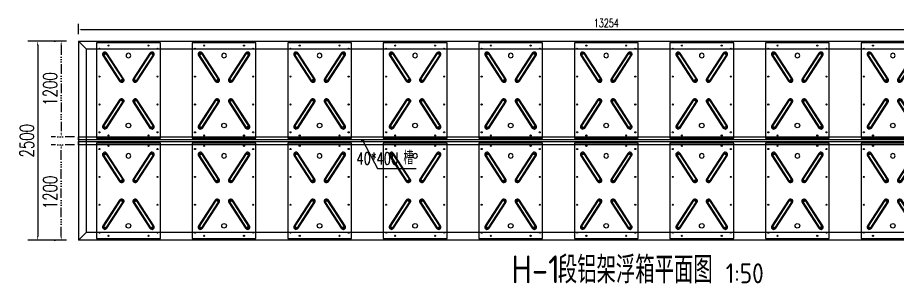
# Model space of a CAD drawing. Extents: x -89702 to 926017, y -610001 to -56924.
# Drawn here: x 139317 to 150366, y -518884 to -515544 of the extents above; entities that cross this region are included whole.
import ezdxf

# ---------------------------------------------------------------- set-up
doc = ezdxf.new("R2010")
doc.units = 0
doc.header["$LTSCALE"] = 10
doc.header["$MEASUREMENT"] = 0
doc.linetypes.add('ACAD_ISO14W100', pattern=[24, 12, -3, 0, -3, 0, -3, 0, -3])
for name, color, linetype in [('DIM_LEAD', 3, 'Continuous'), ('PUB_DIM', 3, 'Continuous'), ('PUB_TEXT', 7, 'Continuous'), ('W-FLOAT_BOWL浮筒', 253, 'Continuous'), ('W-STEEL_FRAME钢架', 3, 'Continuous'), ('浮箱U槽', 5, 'Continuous')]:
    doc.layers.add(name, color=color, linetype=linetype)
doc.styles.add('_TCH_DIM', font='SIMPLEX', dxfattribs={"bigfont": 'GBCBIG'})
doc.styles.get("Standard").update_dxf_attribs({"font": 'gbenor.shx', "bigfont": 'gbcbig.shx'})
doc.styles.add('STANDARD_T3', font='simplex.shx', dxfattribs={"width": 0.7, "bigfont": 'gbcbig.shx'})
doc.dimstyles.new('W&&30', dxfattribs={"dimtxt": 105, "dimasz": 30, "dimexe": 75, "dimexo": 90, "dimgap": 30, "dimtad": 1, "dimdec": 0, "dimzin": 0, "dimdsep": 46, "dimtxsty": 'STANDARD_T3', "dimcen": 0.09, "dimclrd": 1, "dimclre": 1, "dimclrt": 7, "dimazin": 2, "dimtfac": 1, "dimtdec": 0, "dimtix": 1, "dimtmove": 2, "dimatfit": 3, "dimfxl": 0, "dimtolj": 1, "dimtzin": 0, "dimarcsym": 0})
doc.dimstyles.new('W&&50', dxfattribs={"dimtxt": 175, "dimasz": 50, "dimexe": 125, "dimexo": 150, "dimgap": 50, "dimtad": 1, "dimdec": 0, "dimzin": 0, "dimdsep": 46, "dimtxsty": 'STANDARD_T3', "dimcen": 0.09, "dimclrd": 1, "dimclre": 1, "dimclrt": 7, "dimazin": 2, "dimtfac": 1, "dimtdec": 0, "dimtix": 1, "dimtmove": 2, "dimatfit": 3, "dimfxl": 0, "dimtolj": 1, "dimtzin": 0, "dimarcsym": 0})

# ---------------------------------------------------------------- blocks, each defined once
blk = doc.blocks.new('*D848')
at = {"layer": 'Defpoints', "color": 0, "linetype": 'ACAD_ISO14W100', "transparency": 16777216}
for p in [(140083, -515841), (139865, -517041), (140183, -517041)]:
    blk.add_point(p, dxfattribs=at)
at = {"layer": 'PUB_DIM', "color": 1, "linetype": 'ACAD_ISO14W100', "lineweight": -2, "transparency": 16777216}
for p, q in [((139933, -515841), (139740, -515841)), ((139865, -515891), (139865, -516991)), ((140033, -517041), (139740, -517041))]:
    blk.add_line(p, q, dxfattribs=at)
at = {"layer": 'PUB_DIM', "color": 1, "linetype": 'ACAD_ISO14W100', "transparency": 16777216}
for points in [[(139856, -515891), (139873, -515891), (139865, -515841)], [(139856, -516991), (139873, -516991), (139865, -517041)]]:
    blk.add_solid(points, dxfattribs=at)
at = {"layer": 'PUB_DIM', "color": 7, "linetype": 'ACAD_ISO14W100', "transparency": 16777216, "insert": (139727, -516441), "char_height": 175, "attachment_point": 5, "rotation": 90, "style": 'STANDARD_T3'}
blk.add_mtext('\\A1;1200', dxfattribs=at)
blk = doc.blocks.new('*D849')
at = {"layer": 'Defpoints', "color": 0, "linetype": 'ACAD_ISO14W100', "transparency": 16777216}
for p in [(139865, -517141), (140183, -517141), (140083, -518341)]:
    blk.add_point(p, dxfattribs=at)
at = {"layer": 'PUB_DIM', "color": 1, "linetype": 'ACAD_ISO14W100', "lineweight": -2, "transparency": 16777216}
for p, q in [((140033, -517141), (139740, -517141)), ((139865, -518291), (139865, -517191)), ((139933, -518341), (139740, -518341))]:
    blk.add_line(p, q, dxfattribs=at)
at = {"layer": 'PUB_DIM', "color": 1, "linetype": 'ACAD_ISO14W100', "transparency": 16777216}
for points in [[(139856, -517191), (139873, -517191), (139865, -517141)], [(139856, -518291), (139873, -518291), (139865, -518341)]]:
    blk.add_solid(points, dxfattribs=at)
at = {"layer": 'PUB_DIM', "color": 7, "linetype": 'ACAD_ISO14W100', "transparency": 16777216, "insert": (139727, -517741), "char_height": 175, "attachment_point": 5, "rotation": 90, "style": 'STANDARD_T3'}
blk.add_mtext('\\A1;1200', dxfattribs=at)
blk = doc.blocks.new('*D857')
at = {"layer": 'Defpoints', "color": 0, "transparency": 16777216}
for p in [(140083, -515696), (140083, -515841), (153336, -515841)]:
    blk.add_point(p, dxfattribs=at)
at = {"layer": 'W-STEEL_FRAME钢架', "color": 1, "lineweight": -2, "transparency": 16777216}
for p, q in [((140083, -515751), (140083, -515621)), ((153336, -515751), (153336, -515621)), ((153306, -515696), (140113, -515696))]:
    blk.add_line(p, q, dxfattribs=at)
at = {"layer": 'W-STEEL_FRAME钢架', "color": 1, "transparency": 16777216}
for points in [[(140113, -515691), (140113, -515701), (140083, -515696)], [(153306, -515691), (153306, -515701), (153336, -515696)]]:
    blk.add_solid(points, dxfattribs=at)
at = {"layer": 'W-STEEL_FRAME钢架', "color": 7, "transparency": 16777216, "insert": (146710, -515613), "char_height": 105, "attachment_point": 5, "style": 'STANDARD_T3'}
blk.add_mtext('\\A1;13254', dxfattribs=at)
blk = doc.blocks.new('*D897')
at = {"layer": 'Defpoints', "color": 0, "transparency": 16777216}
for p in [(140083, -515841), (139570, -518341), (140083, -518341)]:
    blk.add_point(p, dxfattribs=at)
at = {"layer": 'W-STEEL_FRAME钢架', "color": 1, "lineweight": -2, "transparency": 16777216}
for p, q in [((139933, -515841), (139445, -515841)), ((139570, -515891), (139570, -518291)), ((139933, -518341), (139445, -518341))]:
    blk.add_line(p, q, dxfattribs=at)
at = {"layer": 'W-STEEL_FRAME钢架', "color": 1, "transparency": 16777216}
for points in [[(139561, -515891), (139578, -515891), (139570, -515841)], [(139561, -518291), (139578, -518291), (139570, -518341)]]:
    blk.add_solid(points, dxfattribs=at)
at = {"layer": 'W-STEEL_FRAME钢架', "color": 7, "transparency": 16777216, "insert": (139432, -517091), "char_height": 175, "attachment_point": 5, "rotation": 90, "style": 'STANDARD_T3'}
blk.add_mtext('\\A1;2500', dxfattribs=at)
blk = doc.blocks.new('fx1200')
for p, q in [((1200, 276), (0, 276)), ((0, 276), (0, -524)), ((1200, -524), (1200, 276)), ((121, 187), (116, 177)), ((116, 177), (118, 165)), ((118, 165), (121, 155)), ((128, 196), (121, 187)), ((121, 155), (129, 147)), ((126, 172), (129, 182)), ((128, 162), (126, 172)), ((139, 201), (128, 196)), ((134, 155), (128, 162)), ((129, 182), (136, 190)), ((129, 172), (131, 180)), ((131, 164), (129, 172)), ((137, 159), (129, 147)), ((129, 147), (453, -63)), ((131, 180), (137, 187)), ((137, 159), (131, 164)), ((134, 155), (458, -56)), ((136, 190), (145, 192)), ((137, 187), (145, 189)), ((153, 185), (137, 159)), ((461, -53), (137, 159)), ((150, 201), (139, 201)), ((145, 192), (155, 189)), ((145, 189), (153, 185)), ((159, 197), (150, 201)), ((159, 197), (153, 185)), ((153, 185), (477, -24)), ((478, -21), (155, 189)), ((483, -12), (159, 197)), ((1041, 197), (717, -12)), ((1045, 189), (722, -21)), ((723, -24), (1047, 185)), ((1064, 159), (741, -53)), ((742, -56), (1066, 155)), ((747, -63), (1071, 147)), ((1052, 201), (1041, 197)), ((1047, 185), (1041, 197)), ((1045, 189), (1055, 192)), ((1047, 185), (1055, 189)), ((1047, 185), (1064, 159)), ((1063, 201), (1052, 201)), ((1055, 192), (1064, 190)), ((1055, 189), (1063, 187)), ((1072, 196), (1063, 201)), ((1063, 187), (1069, 180)), ((1064, 190), (1072, 182)), ((1069, 164), (1064, 159)), ((1064, 159), (1071, 147)), ((1072, 162), (1066, 155)), ((1069, 180), (1071, 172)), ((1071, 172), (1069, 164)), ((1071, 147), (1079, 155)), ((1080, 187), (1072, 196)), ((1072, 182), (1076, 172)), ((1076, 172), (1072, 162)), ((1079, 155), (1084, 165)), ((1084, 177), (1080, 187)), ((1084, 165), (1084, 177)), ((134, -113), (140, -103)), ((140, -103), (150, -96)), ((150, -96), (161, -95)), ((161, -95), (171, -96)), ((171, -96), (180, -103)), ((180, -103), (187, -113)), ((461, -53), (453, -63)), ((453, -63), (464, -68)), ((467, -59), (458, -56)), ((461, -53), (477, -24)), ((469, -54), (461, -53)), ((464, -68), (475, -68)), ((478, -56), (467, -59)), ((475, -53), (469, -54)), ((482, -48), (475, -53)), ((475, -68), (485, -63)), ((483, -12), (477, -24)), ((477, -24), (482, -31)), ((478, -21), (485, -29)), ((485, -49), (478, -56)), ((482, -31), (485, -39)), ((485, -39), (482, -48)), ((491, -21), (483, -12)), ((485, -29), (488, -39)), ((488, -39), (485, -49)), ((485, -63), (493, -54)), ((496, -31), (491, -21)), ((493, -54), (496, -43)), ((496, -43), (496, -31)), ((709, -21), (704, -31)), ((704, -31), (704, -43)), ((704, -43), (707, -54)), ((707, -54), (715, -63)), ((717, -12), (709, -21)), ((712, -39), (715, -29)), ((715, -49), (712, -39)), ((715, -29), (722, -21)), ((723, -56), (715, -49)), ((715, -63), (725, -68)), ((717, -12), (723, -24)), ((717, -39), (718, -31)), ((718, -48), (717, -39)), ((718, -31), (723, -24)), ((725, -53), (718, -48)), ((741, -53), (723, -24)), ((733, -59), (723, -56)), ((733, -54), (725, -53)), ((725, -68), (736, -68)), ((741, -53), (733, -54)), ((742, -56), (733, -59)), ((736, -68), (747, -63)), ((741, -53), (747, -63)), ((1020, -103), (1015, -113)), ((1029, -96), (1020, -103)), ((1041, -95), (1029, -96)), ((1050, -96), (1041, -95)), ((1060, -103), (1050, -96)), ((1066, -113), (1060, -103)), ((453, -184), (129, -393)), ((132, -123), (134, -113)), ((134, -135), (132, -123)), ((140, -145), (134, -135)), ((458, -192), (134, -402)), ((137, -405), (461, -195)), ((150, -150), (140, -145)), ((161, -153), (150, -150)), ((171, -150), (161, -153)), ((180, -145), (171, -150)), ((187, -135), (180, -145)), ((187, -113), (188, -123)), ((188, -123), (187, -135)), ((464, -180), (453, -184)), ((453, -184), (461, -195)), ((458, -192), (467, -189)), ((461, -195), (469, -192)), ((461, -195), (477, -222)), ((475, -180), (464, -180)), ((467, -189), (478, -190)), ((469, -192), (475, -194)), ((485, -185), (475, -180)), ((475, -194), (482, -200)), ((482, -217), (477, -222)), ((478, -190), (485, -199)), ((485, -219), (478, -225)), ((482, -200), (485, -209)), ((485, -209), (482, -217)), ((493, -194), (485, -185)), ((485, -199), (488, -209)), ((488, -209), (485, -219)), ((491, -225), (496, -215)), ((496, -204), (493, -194)), ((496, -215), (496, -204)), ((707, -194), (704, -204)), ((704, -204), (704, -215)), ((704, -215), (709, -225)), ((715, -185), (707, -194)), ((712, -209), (715, -199)), ((715, -219), (712, -209)), ((725, -180), (715, -185)), ((715, -199), (723, -190)), ((722, -225), (715, -219)), ((717, -209), (718, -200)), ((718, -217), (717, -209)), ((718, -200), (725, -194)), ((723, -222), (718, -217)), ((723, -190), (733, -189)), ((741, -195), (723, -222)), ((736, -180), (725, -180)), ((725, -194), (733, -192)), ((733, -189), (742, -192)), ((733, -192), (741, -195)), ((747, -184), (736, -180)), ((747, -184), (741, -195)), ((741, -195), (1064, -405)), ((1066, -402), (742, -192)), ((1071, -393), (747, -184)), ((1015, -113), (1012, -123)), ((1012, -123), (1015, -135)), ((1015, -135), (1020, -145)), ((1020, -145), (1029, -150)), ((1029, -150), (1041, -153)), ((1041, -153), (1050, -150)), ((1050, -150), (1060, -145)), ((1060, -145), (1066, -135)), ((1068, -123), (1066, -113)), ((1066, -135), (1068, -123)), ((477, -222), (153, -433)), ((155, -437), (478, -225)), ((159, -443), (483, -234)), ((477, -222), (483, -234)), ((483, -234), (491, -225)), ((709, -225), (717, -234)), ((723, -222), (717, -234)), ((717, -234), (1041, -443)), ((722, -225), (1045, -437)), ((1047, -433), (723, -222)), ((118, -412), (116, -423)), ((116, -423), (121, -435)), ((121, -402), (118, -412)), ((129, -393), (121, -402)), ((121, -435), (128, -443)), ((126, -420), (128, -410)), ((129, -430), (126, -420)), ((128, -410), (134, -402)), ((129, -393), (137, -405)), ((129, -420), (131, -412)), ((131, -428), (129, -420)), ((136, -437), (129, -430)), ((131, -412), (137, -405)), ((137, -433), (131, -428)), ((145, -438), (136, -437)), ((153, -433), (137, -405)), ((145, -435), (137, -433)), ((153, -433), (145, -435)), ((155, -437), (145, -438)), ((153, -433), (159, -443)), ((1041, -443), (1047, -433)), ((1055, -438), (1045, -437)), ((1047, -433), (1064, -405)), ((1055, -435), (1047, -433)), ((1063, -433), (1055, -435)), ((1064, -437), (1055, -438)), ((1069, -428), (1063, -433)), ((1071, -393), (1064, -405)), ((1064, -405), (1069, -412)), ((1072, -430), (1064, -437)), ((1066, -402), (1072, -410)), ((1069, -412), (1071, -420)), ((1071, -420), (1069, -428)), ((1079, -402), (1071, -393)), ((1072, -410), (1076, -420)), ((1076, -420), (1072, -430)), ((1072, -443), (1080, -435)), ((1084, -412), (1079, -402)), ((1080, -435), (1084, -423)), ((1084, -423), (1084, -412)), ((0, -524), (1200, -524)), ((128, -443), (139, -448)), ((139, -448), (150, -448)), ((150, -448), (159, -443)), ((1041, -443), (1052, -448)), ((1052, -448), (1063, -448)), ((1063, -448), (1072, -443))]:
    blk.add_line(p, q)
for centre in [(75, 241), (425, 241), (775, 241), (1125, 241), (35, 126), (1165, 126), (35, -374), (1165, -374), (75, -489), (425, -489), (775, -489), (1125, -489)]:
    blk.add_circle(centre, 7)
blk = doc.blocks.new('*U819')
at = {"layer": 'W-FLOAT_BOWL浮筒', "rotation": 90.00000000101699}
for p in [(-124, 30), (-124, -1230)]:
    blk.add_blockref('fx1200', p, dxfattribs=at)
blk = doc.blocks.new('*U820')
at = {"layer": 'W-FLOAT_BOWL浮筒', "color": 0, "linetype": 'ByBlock', "lineweight": -2, "transparency": 16777216}
for p in [(0, 0), (1200, 0), (2400, 0), (3600, 0), (4800, 0), (6000, 0), (7200, 0), (8400, 0), (9600, 0), (10800, 0), (12000, 0)]:
    blk.add_blockref('*U819', p, dxfattribs=at)

msp = doc.modelspace()

# ---------------------------------------------------------------- linework, layer by layer
at = {"color": 3}
msp.add_lwpolyline([(153336.4, -515941), (140182.8, -515941), (140082.8, -515841), (153336.4, -515841), (153336.4, -515941)], dxfattribs=at)
msp.add_lwpolyline([(140182.8, -518241), (153336.4, -518241), (153336.4, -518341), (140082.8, -518341)], close=True, dxfattribs=at)
at = {"layer": 'DIM_LEAD'}
for p, q in [((143650.9, -517093.3), (143837.1, -517441.4)), ((143837.1, -517441.4), (144321.6, -517441.4))]:
    msp.add_line(p, q, dxfattribs=at)
at = {"layer": 'DIM_LEAD', "const_width": 20}
msp.add_lwpolyline([(143646.2, -517084.5, 1), (143655.6, -517102.2, 1)], format="xyb", close=True, dxfattribs=at)
at = {"layer": 'W-STEEL_FRAME钢架'}
msp.add_lwpolyline([(140082.8, -518341), (140182.8, -518241), (140182.8, -515941), (140082.8, -515841)], close=True, dxfattribs=at)
at = {"layer": '浮箱U槽', "linetype": 'ByBlock'}
for points in [[(153318.8, -517081), (140082.8, -517081), (140082.8, -517041), (153318.8, -517041)], [(153318.8, -517141), (140082.8, -517141), (140082.8, -517101), (153318.8, -517101)]]:
    msp.add_lwpolyline(points, close=True, dxfattribs=at)

# ---------------------------------------------------------------- block references
at = {"layer": 'W-FLOAT_BOWL浮筒', "color": 4, "linetype": 'ACAD_ISO14W100'}
msp.add_blockref('*U820', (140709.9, -517090.6), dxfattribs=at)

# ---------------------------------------------------------------- texts
at = {"layer": 'PUB_TEXT', "color": 7, "style": '_TCH_DIM', "width": 0.705882}
msp.add_text('40*40U', height=148.75, dxfattribs=at).set_placement((143573, -517388.9))
at = {"layer": 'PUB_TEXT', "color": 7, "style": '_TCH_DIM'}
msp.add_text('槽', height=168.8, dxfattribs=at).set_placement((144163, -517388.9))
at = {"layer": 'PUB_TEXT', "color": 7}
for s, height, p in [('段铝架浮箱平面图', 337.59, (146101.7, -518882)), ('H-1', 350, (145518.4, -518882)), ('1:50', 250, (148210.7, -518882))]:
    msp.add_text(s, height=height, dxfattribs=at).set_placement(p)

# ---------------------------------------------------------------- dimensions: what is measured, and where the dimension line sits
at = {"layer": 'PUB_DIM', "color": 1, "linetype": 'ACAD_ISO14W100'}
for base, p1, p2, picture, middle in [((139864.6, -517041), (140082.8, -515841), (140182.8, -517041), '*D848', (139727.1, -516441)), ((139864.6, -517141), (140082.8, -518341), (140182.8, -517141), '*D849', (139727.1, -517741))]:
    dim = msp.add_linear_dim(base=base, p1=p1, p2=p2, angle=90, dimstyle='W&&50', dxfattribs=at)
    dim.commit()
    dim.dimension.update_dxf_attribs({"geometry": picture, "text_midpoint": middle})
at = {"layer": 'W-STEEL_FRAME钢架'}
dim = msp.add_linear_dim(base=(140082.8, -515695.6), p1=(153336.4, -515841), p2=(140082.8, -515841), dimstyle='W&&30', dxfattribs=at)
dim.commit()
dim.dimension.update_dxf_attribs({"geometry": '*D857', "text_midpoint": (146709.6, -515613.1)})
dim = msp.add_linear_dim(base=(139569.6, -518341), p1=(140082.8, -515841), p2=(140082.8, -518341), angle=90, dimstyle='W&&50', dxfattribs=at)
dim.commit()
dim.dimension.update_dxf_attribs({"geometry": '*D897', "text_midpoint": (139432.1, -517091)})

doc.saveas('drawing.dxf')
